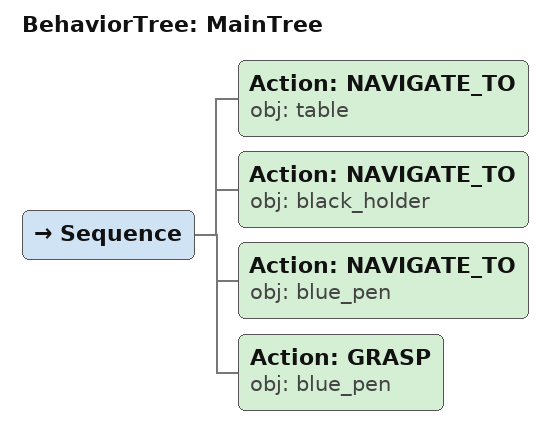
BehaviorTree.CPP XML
<root main_tree_to_execute="MainTree">
  <BehaviorTree ID="MainTree">
    <Sequence>
      <!-- Navigate to table around box_stack to approach from side -->
      <Action ID="NAVIGATE_TO" obj="table"/>
      <!-- Navigate to black_holder positioning arm to reach into holder -->
      <Action ID="NAVIGATE_TO" obj="black_holder"/>
      <!-- Navigate to blue_pen avoiding the box_stack -->
      <Action ID="NAVIGATE_TO" obj="blue_pen"/>
      <!-- Grasp blue_pen -->
      <Action ID="GRASP" obj="blue_pen"/>
    </Sequence>
  </BehaviorTree>
</root>
